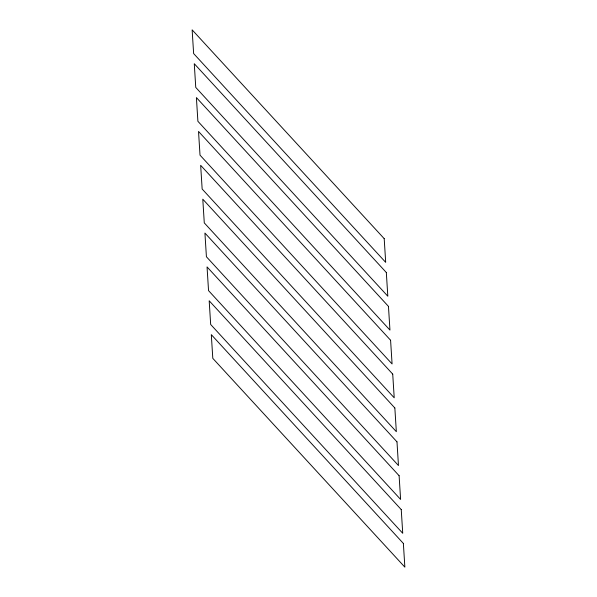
<?xml version="1.0" encoding="UTF-8"?>
<svg xmlns="http://www.w3.org/2000/svg" width="597" height="597" viewBox="0 0 597 597"><rect width="100%" height="100%" fill="white"/><g stroke="black" fill="none" stroke-linecap="round" stroke-linejoin="round"><path stroke-width="0.9" d="M384.199 238.651L192.137 29.85L193.629 53.558L385.692 262.352L384.199 238.651M386.326 272.516L194.264 63.715L195.756 87.423L387.819 296.224L386.326 272.516M388.46 306.38L196.398 97.58L197.891 121.288L389.953 330.089L388.46 306.38M390.587 340.245L198.525 131.452L200.017 155.153L392.08 363.954L390.587 340.245M392.722 374.11L200.659 165.317L202.152 189.018L394.214 397.818L392.722 374.11M394.848 407.982L202.786 199.182L204.278 222.89L396.341 431.683L394.848 407.982M396.983 441.847L204.92 233.046L206.413 256.755L398.475 465.548L396.983 441.847M399.109 475.712L207.047 266.911L208.54 290.62L400.602 499.42L399.109 475.712M401.244 509.577L209.181 300.776L210.674 324.484L402.736 533.285L401.244 509.577M403.371 543.442L211.308 334.648L212.801 358.349L404.863 567.15L403.371 543.442"/></g></svg>
